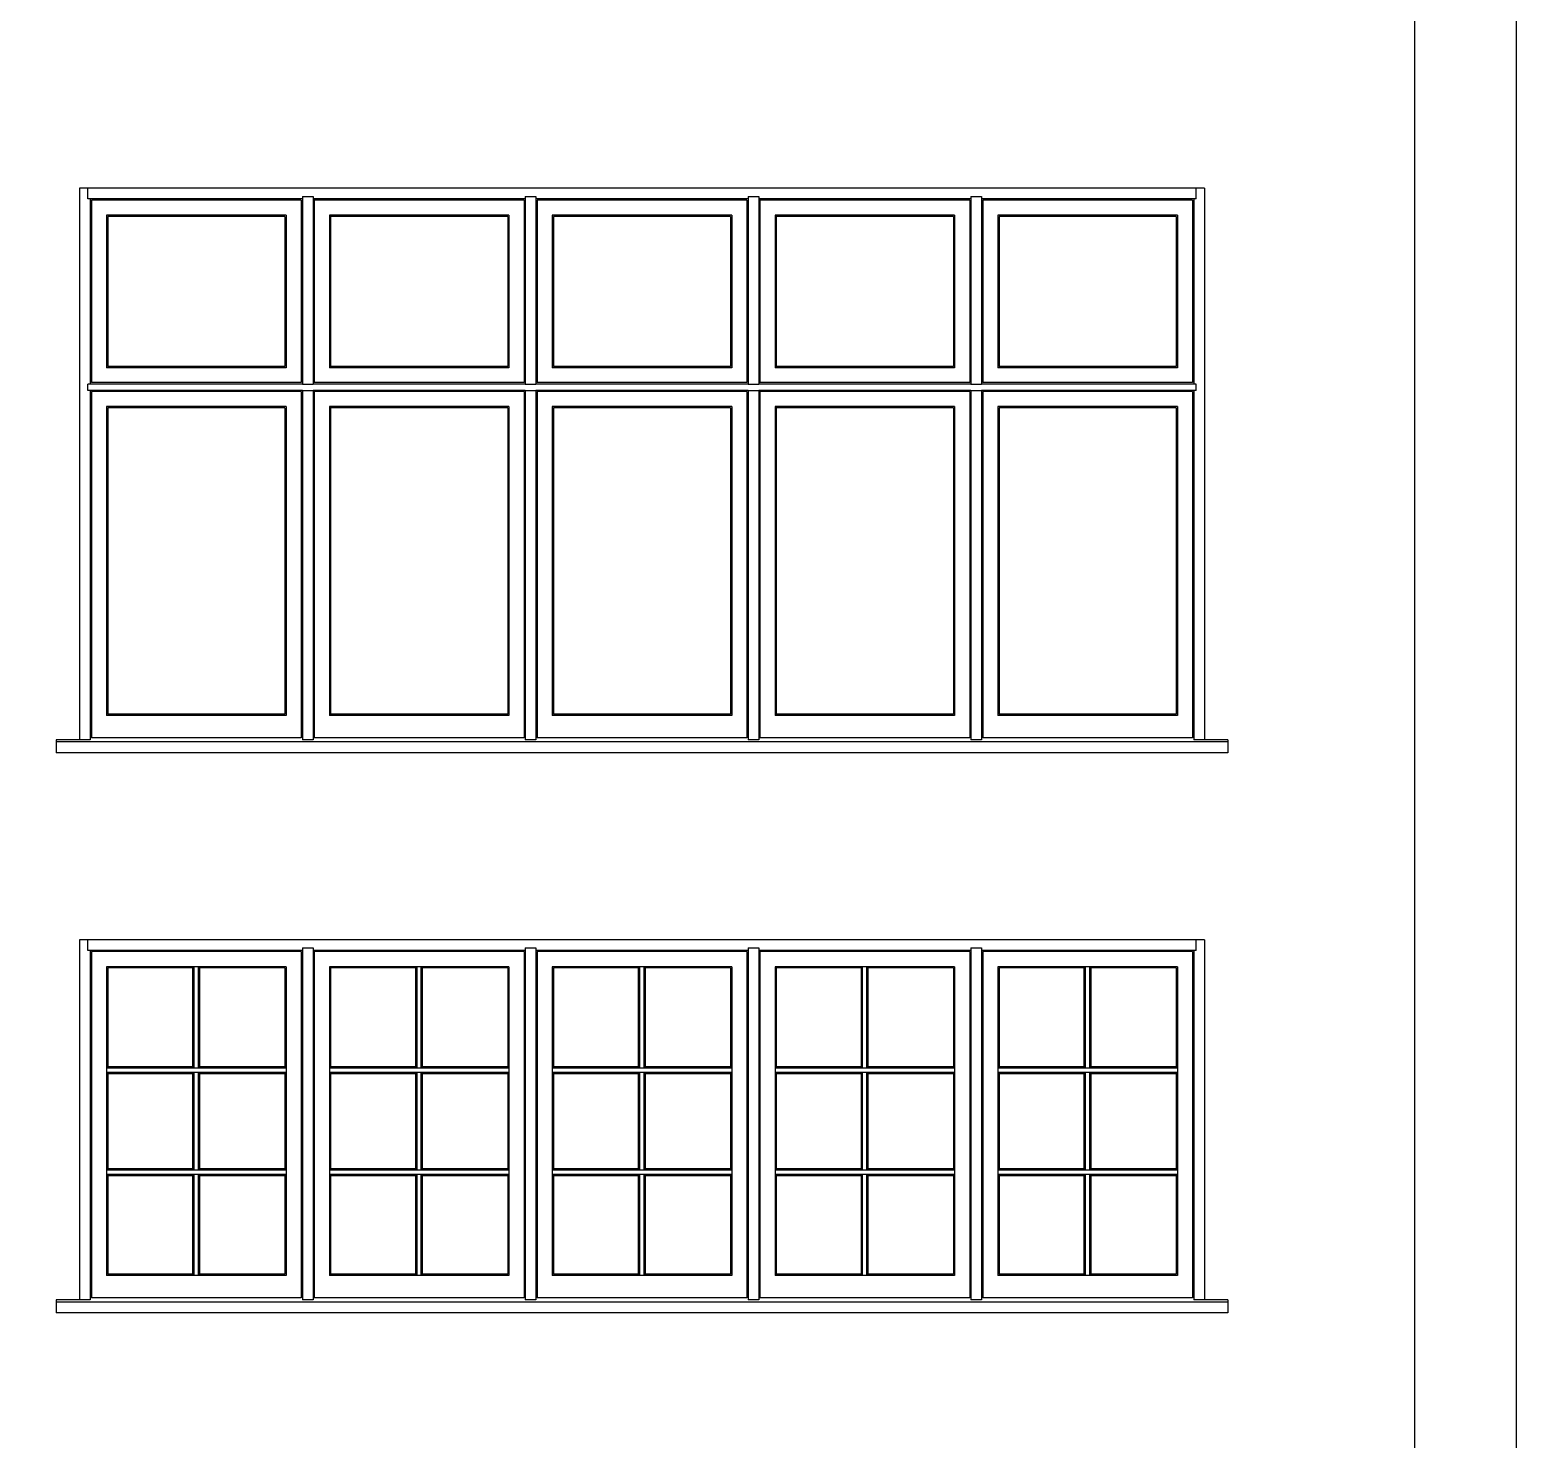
# Model space of a CAD drawing. Header units: inches. Extents: x 1985 to 11287, y 379 to 3234.
# Drawn here: x 9763.7 to 9954.6, y 1738.7 to 1919.7 of the extents above; entities that cross this region are included whole.
import ezdxf

# ---------------------------------------------------------------- set-up
doc = ezdxf.new("R2010")
doc.units = ezdxf.units.IN
doc.header["$MEASUREMENT"] = 0
doc.layers.add('elevation 99', color=7, linetype='CONTINUOUS')
doc.layers.add('separation 99', color=3, linetype='CONTINUOUS')

msp = doc.modelspace()

# ---------------------------------------------------------------- linework, layer by layer
at = {"layer": 'elevation 99'}
for p, q in [((9770.071171, 1899.389656), (9770.071171, 1874.200051)), ((9800.071153, 1899.389656), (9770.071171, 1899.389656)), ((9771.133671, 1898.014655), (9771.133671, 1899.389656)), ((9828.696134, 1899.389656), (9798.696153, 1899.389656)), ((9798.696153, 1898.327155), (9798.696153, 1874.200051)), ((9798.696153, 1898.327155), (9800.071153, 1898.327155)), ((9800.071153, 1898.327155), (9800.071153, 1874.200051)), ((9857.321116, 1899.389656), (9827.321134, 1899.389656)), ((9827.321134, 1898.327155), (9827.321134, 1874.200051)), ((9827.321134, 1898.327155), (9828.696134, 1898.327155)), ((9828.696134, 1898.327155), (9828.696134, 1874.200051)), ((9885.946098, 1899.389656), (9855.946116, 1899.389656)), ((9855.946116, 1898.327155), (9855.946116, 1874.200051)), ((9855.946116, 1898.327155), (9857.321116, 1898.327155)), ((9857.321116, 1898.327155), (9857.321116, 1874.200051)), ((9914.57108, 1899.389656), (9884.571098, 1899.389656)), ((9884.571098, 1898.327155), (9884.571098, 1874.200051)), ((9884.571098, 1898.327155), (9885.946098, 1898.327155)), ((9885.946098, 1898.327155), (9885.946098, 1874.200051)), ((9913.50858, 1898.014655), (9913.50858, 1899.389656)), ((9914.57108, 1899.389656), (9914.57108, 1874.200051)), ((9798.696153, 1898.014655), (9771.133671, 1898.014655)), ((9771.446171, 1898.014655), (9771.446171, 1874.200051)), ((9771.589577, 1897.870969), (9771.589577, 1874.450518)), ((9798.552467, 1897.870969), (9771.589577, 1897.870969)), ((9798.552467, 1897.870969), (9798.552467, 1874.450518)), ((9798.696153, 1898.014655), (9798.696153, 1874.200051)), ((9800.071153, 1898.014655), (9800.071153, 1874.200051)), ((9827.321134, 1898.014655), (9800.071153, 1898.014655)), ((9800.214559, 1897.870969), (9800.214559, 1874.450518)), ((9827.177449, 1897.870969), (9800.214559, 1897.870969)), ((9827.177449, 1897.870969), (9827.177449, 1874.450518)), ((9827.321134, 1898.014655), (9827.321134, 1874.200051)), ((9828.696134, 1898.014655), (9828.696134, 1874.200051)), ((9855.946116, 1898.014655), (9828.696134, 1898.014655)), ((9828.839541, 1897.870969), (9828.839541, 1874.450518)), ((9855.80243, 1897.870969), (9828.839541, 1897.870969)), ((9855.80243, 1897.870969), (9855.80243, 1874.450518)), ((9855.946116, 1898.014655), (9855.946116, 1874.200051)), ((9857.321116, 1898.014655), (9857.321116, 1874.200051)), ((9884.571098, 1898.014655), (9857.321116, 1898.014655)), ((9857.464522, 1897.870969), (9857.464522, 1874.450518)), ((9884.427412, 1897.870969), (9857.464522, 1897.870969)), ((9884.427412, 1897.870969), (9884.427412, 1874.450518)), ((9884.571098, 1898.014655), (9884.571098, 1874.200051)), ((9885.946098, 1898.014655), (9885.946098, 1874.200051)), ((9913.50858, 1898.014655), (9885.946098, 1898.014655)), ((9886.089504, 1897.870969), (9886.089504, 1874.450518)), ((9913.052394, 1897.870969), (9886.089504, 1897.870969)), ((9913.052394, 1897.870969), (9913.052394, 1874.450518)), ((9913.19608, 1898.014655), (9913.19608, 1874.200051)), ((9773.535456, 1895.925369), (9773.535456, 1876.33346)), ((9796.606867, 1895.925369), (9773.535456, 1895.925369)), ((9773.696171, 1895.764655), (9773.696171, 1876.494175)), ((9796.446153, 1895.764655), (9773.696171, 1895.764655)), ((9796.446153, 1895.764655), (9796.446153, 1876.494175)), ((9796.606867, 1895.925369), (9796.606867, 1876.33346)), ((9802.160438, 1895.925369), (9802.160438, 1876.33346)), ((9825.231849, 1895.925369), (9802.160438, 1895.925369)), ((9802.321153, 1895.764655), (9802.321153, 1876.494175)), ((9825.071134, 1895.764655), (9802.321153, 1895.764655)), ((9825.071134, 1895.764655), (9825.071134, 1876.494175)), ((9825.231849, 1895.925369), (9825.231849, 1876.33346)), ((9830.78542, 1895.925369), (9830.78542, 1876.33346)), ((9853.85683, 1895.925369), (9830.78542, 1895.925369)), ((9830.946134, 1895.764655), (9830.946134, 1876.494175)), ((9853.696116, 1895.764655), (9830.946134, 1895.764655)), ((9853.696116, 1895.764655), (9853.696116, 1876.494175)), ((9853.85683, 1895.925369), (9853.85683, 1876.33346)), ((9859.410402, 1895.925369), (9859.410402, 1876.33346)), ((9882.481812, 1895.925369), (9859.410402, 1895.925369)), ((9859.571116, 1895.764655), (9859.571116, 1876.494175)), ((9882.321098, 1895.764655), (9859.571116, 1895.764655)), ((9882.321098, 1895.764655), (9882.321098, 1876.494175)), ((9882.481812, 1895.925369), (9882.481812, 1876.33346)), ((9888.035384, 1895.925369), (9888.035384, 1876.33346)), ((9911.106794, 1895.925369), (9888.035384, 1895.925369)), ((9888.196098, 1895.764655), (9888.196098, 1876.494175)), ((9910.94608, 1895.764655), (9888.196098, 1895.764655)), ((9910.94608, 1895.764655), (9910.94608, 1876.494175)), ((9911.106794, 1895.925369), (9911.106794, 1876.33346)), ((9796.606867, 1876.33346), (9773.535456, 1876.33346)), ((9796.446153, 1876.494175), (9773.696171, 1876.494175)), ((9825.231849, 1876.33346), (9802.160438, 1876.33346)), ((9825.071134, 1876.494175), (9802.321153, 1876.494175)), ((9853.85683, 1876.33346), (9830.78542, 1876.33346)), ((9853.696116, 1876.494175), (9830.946134, 1876.494175)), ((9882.481812, 1876.33346), (9859.410402, 1876.33346)), ((9882.321098, 1876.494175), (9859.571116, 1876.494175)), ((9911.106794, 1876.33346), (9888.035384, 1876.33346)), ((9910.94608, 1876.494175), (9888.196098, 1876.494175)), ((9770.071171, 1874.200051), (9770.071171, 1828.543744)), ((9798.696153, 1874.200051), (9771.133671, 1874.200051)), ((9771.133671, 1873.41985), (9771.133671, 1874.200051)), ((9798.552467, 1874.450518), (9771.589577, 1874.450518)), ((9798.696153, 1874.200051), (9800.071153, 1874.200051)), ((9827.321134, 1874.200051), (9800.071153, 1874.200051)), ((9827.177449, 1874.450518), (9800.214559, 1874.450518)), ((9827.321134, 1874.200051), (9828.696134, 1874.200051)), ((9855.946116, 1874.200051), (9828.696134, 1874.200051)), ((9855.80243, 1874.450518), (9828.839541, 1874.450518)), ((9855.946116, 1874.200051), (9857.321116, 1874.200051)), ((9884.571098, 1874.200051), (9857.321116, 1874.200051)), ((9884.427412, 1874.450518), (9857.464522, 1874.450518)), ((9884.571098, 1874.200051), (9885.946098, 1874.200051)), ((9913.50858, 1874.200051), (9885.946098, 1874.200051)), ((9913.052394, 1874.450518), (9886.089504, 1874.450518)), ((9913.50858, 1873.41985), (9913.50858, 1874.200051)), ((9914.57108, 1874.200051), (9914.57108, 1828.543744)), ((9798.696153, 1873.41985), (9771.133671, 1873.41985)), ((9771.446171, 1873.41985), (9771.446171, 1828.543744)), ((9771.589577, 1873.276164), (9771.589577, 1828.794211)), ((9798.552467, 1873.276164), (9771.589577, 1873.276164)), ((9798.552467, 1873.276164), (9798.552467, 1828.794211)), ((9798.696153, 1873.41985), (9798.696153, 1828.543744)), ((9798.696153, 1873.41985), (9798.696153, 1828.543744)), ((9798.696153, 1873.41985), (9800.071153, 1873.41985)), ((9800.071153, 1873.41985), (9800.071153, 1828.543744)), ((9800.071153, 1873.41985), (9800.071153, 1828.543744)), ((9827.321134, 1873.41985), (9800.071153, 1873.41985)), ((9800.214559, 1873.276164), (9800.214559, 1828.794211)), ((9827.177449, 1873.276164), (9800.214559, 1873.276164)), ((9827.177449, 1873.276164), (9827.177449, 1828.794211)), ((9827.321134, 1873.41985), (9827.321134, 1828.543744)), ((9827.321134, 1873.41985), (9827.321134, 1828.543744)), ((9827.321134, 1873.41985), (9828.696134, 1873.41985)), ((9828.696134, 1873.41985), (9828.696134, 1828.543744)), ((9828.696134, 1873.41985), (9828.696134, 1828.543744)), ((9855.946116, 1873.41985), (9828.696134, 1873.41985)), ((9828.839541, 1873.276164), (9828.839541, 1828.794211)), ((9855.80243, 1873.276164), (9828.839541, 1873.276164)), ((9855.80243, 1873.276164), (9855.80243, 1828.794211)), ((9855.946116, 1873.41985), (9855.946116, 1828.543744)), ((9855.946116, 1873.41985), (9855.946116, 1828.543744)), ((9855.946116, 1873.41985), (9857.321116, 1873.41985)), ((9857.321116, 1873.41985), (9857.321116, 1828.543744)), ((9857.321116, 1873.41985), (9857.321116, 1828.543744)), ((9884.571098, 1873.41985), (9857.321116, 1873.41985)), ((9857.464522, 1873.276164), (9857.464522, 1828.794211)), ((9884.427412, 1873.276164), (9857.464522, 1873.276164)), ((9884.427412, 1873.276164), (9884.427412, 1828.794211)), ((9884.571098, 1873.41985), (9884.571098, 1828.543744)), ((9884.571098, 1873.41985), (9884.571098, 1828.543744)), ((9884.571098, 1873.41985), (9885.946098, 1873.41985)), ((9885.946098, 1873.41985), (9885.946098, 1828.543744)), ((9885.946098, 1873.41985), (9885.946098, 1828.543744)), ((9913.50858, 1873.41985), (9885.946098, 1873.41985)), ((9886.089504, 1873.276164), (9886.089504, 1828.794211)), ((9913.052394, 1873.276164), (9886.089504, 1873.276164)), ((9913.052394, 1873.276164), (9913.052394, 1828.794211)), ((9913.19608, 1873.41985), (9913.19608, 1828.543744)), ((9773.535456, 1871.330564), (9773.535456, 1831.677154)), ((9796.606867, 1871.330564), (9773.535456, 1871.330564)), ((9773.696171, 1871.16985), (9773.696171, 1831.837868)), ((9796.446153, 1871.16985), (9773.696171, 1871.16985)), ((9796.446153, 1871.16985), (9796.446153, 1831.837868)), ((9796.606867, 1871.330564), (9796.606867, 1831.677154)), ((9802.160438, 1871.330564), (9802.160438, 1831.677154)), ((9825.231849, 1871.330564), (9802.160438, 1871.330564)), ((9802.321153, 1871.16985), (9802.321153, 1831.837868)), ((9825.071134, 1871.16985), (9802.321153, 1871.16985)), ((9825.071134, 1871.16985), (9825.071134, 1831.837868)), ((9825.231849, 1871.330564), (9825.231849, 1831.677154)), ((9830.78542, 1871.330564), (9830.78542, 1831.677154)), ((9853.85683, 1871.330564), (9830.78542, 1871.330564)), ((9830.946134, 1871.16985), (9830.946134, 1831.837868)), ((9853.696116, 1871.16985), (9830.946134, 1871.16985)), ((9853.696116, 1871.16985), (9853.696116, 1831.837868)), ((9853.85683, 1871.330564), (9853.85683, 1831.677154)), ((9859.410402, 1871.330564), (9859.410402, 1831.677154)), ((9882.481812, 1871.330564), (9859.410402, 1871.330564)), ((9859.571116, 1871.16985), (9859.571116, 1831.837868)), ((9882.321098, 1871.16985), (9859.571116, 1871.16985)), ((9882.321098, 1871.16985), (9882.321098, 1831.837868)), ((9882.481812, 1871.330564), (9882.481812, 1831.677154)), ((9888.035384, 1871.330564), (9888.035384, 1831.677154)), ((9911.106794, 1871.330564), (9888.035384, 1871.330564)), ((9888.196098, 1871.16985), (9888.196098, 1831.837868)), ((9910.94608, 1871.16985), (9888.196098, 1871.16985)), ((9910.94608, 1871.16985), (9910.94608, 1831.837868)), ((9911.106794, 1871.330564), (9911.106794, 1831.677154)), ((9796.606867, 1831.677154), (9773.535456, 1831.677154)), ((9796.446153, 1831.837868), (9773.696171, 1831.837868)), ((9825.231849, 1831.677154), (9802.160438, 1831.677154)), ((9825.071134, 1831.837868), (9802.321153, 1831.837868)), ((9853.85683, 1831.677154), (9830.78542, 1831.677154)), ((9853.696116, 1831.837868), (9830.946134, 1831.837868)), ((9882.481812, 1831.677154), (9859.410402, 1831.677154)), ((9882.321098, 1831.837868), (9859.571116, 1831.837868)), ((9911.106794, 1831.677154), (9888.035384, 1831.677154)), ((9910.94608, 1831.837868), (9888.196098, 1831.837868)), ((9771.446171, 1828.543744), (9767.071171, 1828.543744)), ((9767.071171, 1828.543744), (9767.071171, 1826.861002)), ((9803.071153, 1828.257213), (9767.071171, 1828.257213)), ((9798.552467, 1828.794211), (9771.589577, 1828.794211)), ((9831.696134, 1828.257213), (9795.696153, 1828.257213)), ((9800.071153, 1828.543744), (9798.696153, 1828.543744)), ((9827.177449, 1828.794211), (9800.214559, 1828.794211)), ((9860.321116, 1828.257213), (9824.321134, 1828.257213)), ((9828.696134, 1828.543744), (9827.321134, 1828.543744)), ((9855.80243, 1828.794211), (9828.839541, 1828.794211)), ((9888.946098, 1828.257213), (9852.946116, 1828.257213)), ((9857.321116, 1828.543744), (9855.946116, 1828.543744)), ((9884.427412, 1828.794211), (9857.464522, 1828.794211)), ((9917.57108, 1828.257213), (9881.571098, 1828.257213)), ((9885.946098, 1828.543744), (9884.571098, 1828.543744)), ((9913.052394, 1828.794211), (9886.089504, 1828.794211)), ((9917.57108, 1828.543744), (9913.19608, 1828.543744)), ((9917.57108, 1828.543744), (9917.57108, 1826.861002)), ((9803.071153, 1826.861002), (9767.071171, 1826.861002)), ((9831.696134, 1826.861002), (9795.696153, 1826.861002)), ((9860.321116, 1826.861002), (9824.321134, 1826.861002)), ((9888.946098, 1826.861002), (9852.946116, 1826.861002)), ((9917.57108, 1826.861002), (9881.571098, 1826.861002)), ((9770.071171, 1802.861002), (9770.071171, 1756.609896)), ((9800.071153, 1802.861002), (9770.071171, 1802.861002)), ((9771.133671, 1801.486002), (9771.133671, 1802.861002)), ((9828.696134, 1802.861002), (9798.696153, 1802.861002)), ((9857.321116, 1802.861002), (9827.321134, 1802.861002)), ((9885.946098, 1802.861002), (9855.946116, 1802.861002)), ((9914.57108, 1802.861002), (9884.571098, 1802.861002)), ((9913.50858, 1801.486002), (9913.50858, 1802.861002)), ((9914.57108, 1802.861002), (9914.57108, 1756.609896)), ((9771.446171, 1801.486002), (9771.133671, 1801.486002)), ((9771.446171, 1801.486002), (9771.446171, 1756.609896)), ((9798.696153, 1801.486002), (9771.446171, 1801.486002)), ((9771.589577, 1801.342316), (9771.589577, 1756.860363)), ((9798.552467, 1801.342316), (9771.589577, 1801.342316)), ((9798.552467, 1801.342316), (9798.552467, 1756.860363)), ((9798.696153, 1801.798502), (9798.696153, 1756.609896)), ((9798.696153, 1801.798502), (9800.071153, 1801.798502)), ((9798.696153, 1801.486002), (9798.696153, 1756.609896)), ((9800.071153, 1801.798502), (9800.071153, 1756.609896)), ((9800.071153, 1801.486002), (9800.071153, 1756.609896)), ((9827.321134, 1801.486002), (9800.071153, 1801.486002)), ((9800.214559, 1801.342316), (9800.214559, 1756.860363)), ((9827.177449, 1801.342316), (9800.214559, 1801.342316)), ((9827.177449, 1801.342316), (9827.177449, 1756.860363)), ((9827.321134, 1801.798502), (9827.321134, 1756.609896)), ((9827.321134, 1801.798502), (9828.696134, 1801.798502)), ((9827.321134, 1801.486002), (9827.321134, 1756.609896)), ((9828.696134, 1801.798502), (9828.696134, 1756.609896)), ((9828.696134, 1801.486002), (9828.696134, 1756.609896)), ((9855.946116, 1801.486002), (9828.696134, 1801.486002)), ((9828.839541, 1801.342316), (9828.839541, 1756.860363)), ((9855.80243, 1801.342316), (9828.839541, 1801.342316)), ((9855.80243, 1801.342316), (9855.80243, 1756.860363)), ((9855.946116, 1801.798502), (9855.946116, 1756.609896)), ((9855.946116, 1801.798502), (9857.321116, 1801.798502)), ((9855.946116, 1801.486002), (9855.946116, 1756.609896)), ((9857.321116, 1801.798502), (9857.321116, 1756.609896)), ((9857.321116, 1801.486002), (9857.321116, 1756.609896)), ((9884.571098, 1801.486002), (9857.321116, 1801.486002)), ((9857.464522, 1801.342316), (9857.464522, 1756.860363)), ((9884.427412, 1801.342316), (9857.464522, 1801.342316)), ((9884.427412, 1801.342316), (9884.427412, 1756.860363)), ((9884.571098, 1801.798502), (9884.571098, 1756.609896)), ((9884.571098, 1801.798502), (9885.946098, 1801.798502)), ((9884.571098, 1801.486002), (9884.571098, 1756.609896)), ((9885.946098, 1801.798502), (9885.946098, 1756.609896)), ((9885.946098, 1801.486002), (9885.946098, 1756.609896)), ((9913.50858, 1801.486002), (9885.946098, 1801.486002)), ((9886.089504, 1801.342316), (9886.089504, 1756.860363)), ((9913.052394, 1801.342316), (9886.089504, 1801.342316)), ((9913.052394, 1801.342316), (9913.052394, 1756.860363)), ((9913.19608, 1801.486002), (9913.19608, 1756.609896)), ((9773.535456, 1799.396716), (9773.535456, 1759.743305)), ((9796.606867, 1799.396716), (9773.535456, 1799.396716)), ((9773.696171, 1799.236002), (9773.696171, 1786.567873)), ((9784.628629, 1799.236002), (9773.696171, 1799.236002)), ((9784.628629, 1799.236002), (9784.789344, 1799.396716)), ((9784.628629, 1786.567873), (9784.628629, 1799.236002)), ((9784.789344, 1786.407159), (9784.789344, 1799.396716)), ((9785.342915, 1799.396716), (9785.503629, 1799.236002)), ((9785.342915, 1786.407159), (9785.342915, 1799.396716)), ((9796.446153, 1799.236002), (9785.503629, 1799.236002)), ((9785.503629, 1786.567873), (9785.503629, 1799.236002)), ((9796.446153, 1799.236002), (9796.446153, 1786.567873)), ((9796.606867, 1799.396716), (9796.606867, 1759.743305)), ((9802.160438, 1799.396716), (9802.160438, 1759.743305)), ((9825.231849, 1799.396716), (9802.160438, 1799.396716)), ((9802.321153, 1799.236002), (9802.321153, 1786.567873)), ((9813.253611, 1799.236002), (9802.321153, 1799.236002)), ((9813.253611, 1799.236002), (9813.414326, 1799.396716)), ((9813.253611, 1786.567873), (9813.253611, 1799.236002)), ((9813.414326, 1786.407159), (9813.414326, 1799.396716)), ((9813.967897, 1799.396716), (9814.128611, 1799.236002)), ((9813.967897, 1786.407159), (9813.967897, 1799.396716)), ((9825.071134, 1799.236002), (9814.128611, 1799.236002)), ((9814.128611, 1786.567873), (9814.128611, 1799.236002)), ((9825.071134, 1799.236002), (9825.071134, 1786.567873)), ((9825.231849, 1799.396716), (9825.231849, 1759.743305)), ((9830.78542, 1799.396716), (9830.78542, 1759.743305)), ((9853.85683, 1799.396716), (9830.78542, 1799.396716)), ((9830.946134, 1799.236002), (9830.946134, 1786.567873)), ((9841.878593, 1799.236002), (9830.946134, 1799.236002)), ((9841.878593, 1799.236002), (9842.039307, 1799.396716)), ((9841.878593, 1786.567873), (9841.878593, 1799.236002)), ((9842.039307, 1786.407159), (9842.039307, 1799.396716)), ((9842.592879, 1799.396716), (9842.753593, 1799.236002)), ((9842.592879, 1786.407159), (9842.592879, 1799.396716)), ((9853.696116, 1799.236002), (9842.753593, 1799.236002)), ((9842.753593, 1786.567873), (9842.753593, 1799.236002)), ((9853.696116, 1799.236002), (9853.696116, 1786.567873)), ((9853.85683, 1799.396716), (9853.85683, 1759.743305)), ((9859.410402, 1799.396716), (9859.410402, 1759.743305)), ((9882.481812, 1799.396716), (9859.410402, 1799.396716)), ((9859.571116, 1799.236002), (9859.571116, 1786.567873)), ((9870.503575, 1799.236002), (9859.571116, 1799.236002)), ((9870.503575, 1799.236002), (9870.664289, 1799.396716)), ((9870.503575, 1786.567873), (9870.503575, 1799.236002)), ((9870.664289, 1786.407159), (9870.664289, 1799.396716)), ((9871.217861, 1799.396716), (9871.378575, 1799.236002)), ((9871.217861, 1786.407159), (9871.217861, 1799.396716)), ((9882.321098, 1799.236002), (9871.378575, 1799.236002)), ((9871.378575, 1786.567873), (9871.378575, 1799.236002)), ((9882.321098, 1799.236002), (9882.321098, 1786.567873)), ((9882.481812, 1799.396716), (9882.481812, 1759.743305)), ((9888.035384, 1799.396716), (9888.035384, 1759.743305)), ((9911.106794, 1799.396716), (9888.035384, 1799.396716)), ((9888.196098, 1799.236002), (9888.196098, 1786.567873)), ((9899.128557, 1799.236002), (9888.196098, 1799.236002)), ((9899.128557, 1799.236002), (9899.289271, 1799.396716)), ((9899.128557, 1786.567873), (9899.128557, 1799.236002)), ((9899.289271, 1786.407159), (9899.289271, 1799.396716)), ((9899.842842, 1799.396716), (9900.003557, 1799.236002)), ((9899.842842, 1786.407159), (9899.842842, 1799.396716)), ((9910.94608, 1799.236002), (9900.003557, 1799.236002)), ((9900.003557, 1786.567873), (9900.003557, 1799.236002)), ((9910.94608, 1799.236002), (9910.94608, 1786.567873)), ((9911.106794, 1799.396716), (9911.106794, 1759.743305)), ((9773.696171, 1786.567873), (9773.535456, 1786.407159)), ((9773.535456, 1786.407159), (9784.789344, 1786.407159)), ((9773.535456, 1785.853587), (9784.789344, 1785.853587)), ((9773.535456, 1785.853587), (9773.696171, 1785.692873)), ((9773.696171, 1786.567873), (9784.628629, 1786.567873)), ((9773.696171, 1785.692873), (9773.696171, 1773.457212)), ((9773.696171, 1785.692873), (9784.628629, 1785.692873)), ((9784.628629, 1786.567873), (9784.789344, 1786.407159)), ((9784.628629, 1785.692873), (9784.789344, 1785.853587)), ((9784.628629, 1773.457212), (9784.628629, 1785.692873)), ((9784.789344, 1786.407159), (9785.342915, 1786.407159)), ((9784.789344, 1785.853587), (9785.342915, 1785.853587)), ((9784.789344, 1773.296498), (9784.789344, 1785.853587)), ((9785.503629, 1786.567873), (9785.342915, 1786.407159)), ((9785.342915, 1786.407159), (9796.606867, 1786.407159)), ((9785.342915, 1785.853587), (9796.606867, 1785.853587)), ((9785.503629, 1785.692873), (9785.342915, 1785.853587)), ((9785.342915, 1773.296498), (9785.342915, 1785.853587)), ((9785.503629, 1786.567873), (9796.446153, 1786.567873)), ((9785.503629, 1773.457212), (9785.503629, 1785.692873)), ((9785.503629, 1785.692873), (9796.446153, 1785.692873)), ((9796.446153, 1786.567873), (9796.606867, 1786.407159)), ((9796.606867, 1785.853587), (9796.446153, 1785.692873)), ((9796.446153, 1785.692873), (9796.446153, 1773.457212)), ((9802.321153, 1786.567873), (9802.160438, 1786.407159)), ((9802.160438, 1786.407159), (9813.414326, 1786.407159)), ((9802.160438, 1785.853587), (9813.414326, 1785.853587)), ((9802.160438, 1785.853587), (9802.321153, 1785.692873)), ((9802.321153, 1786.567873), (9813.253611, 1786.567873)), ((9802.321153, 1785.692873), (9802.321153, 1773.457212)), ((9802.321153, 1785.692873), (9813.253611, 1785.692873)), ((9813.253611, 1786.567873), (9813.414326, 1786.407159)), ((9813.253611, 1785.692873), (9813.414326, 1785.853587)), ((9813.253611, 1773.457212), (9813.253611, 1785.692873)), ((9813.414326, 1786.407159), (9813.967897, 1786.407159)), ((9813.414326, 1785.853587), (9813.967897, 1785.853587)), ((9813.414326, 1773.296498), (9813.414326, 1785.853587)), ((9814.128611, 1786.567873), (9813.967897, 1786.407159)), ((9813.967897, 1786.407159), (9825.231849, 1786.407159)), ((9813.967897, 1785.853587), (9825.231849, 1785.853587)), ((9814.128611, 1785.692873), (9813.967897, 1785.853587)), ((9813.967897, 1773.296498), (9813.967897, 1785.853587)), ((9814.128611, 1786.567873), (9825.071134, 1786.567873)), ((9814.128611, 1773.457212), (9814.128611, 1785.692873)), ((9814.128611, 1785.692873), (9825.071134, 1785.692873)), ((9825.071134, 1786.567873), (9825.231849, 1786.407159)), ((9825.231849, 1785.853587), (9825.071134, 1785.692873)), ((9825.071134, 1785.692873), (9825.071134, 1773.457212)), ((9830.946134, 1786.567873), (9830.78542, 1786.407159)), ((9830.78542, 1786.407159), (9842.039307, 1786.407159)), ((9830.78542, 1785.853587), (9842.039307, 1785.853587)), ((9830.78542, 1785.853587), (9830.946134, 1785.692873)), ((9830.946134, 1786.567873), (9841.878593, 1786.567873)), ((9830.946134, 1785.692873), (9830.946134, 1773.457212)), ((9830.946134, 1785.692873), (9841.878593, 1785.692873)), ((9841.878593, 1786.567873), (9842.039307, 1786.407159)), ((9841.878593, 1785.692873), (9842.039307, 1785.853587)), ((9841.878593, 1773.457212), (9841.878593, 1785.692873)), ((9842.039307, 1786.407159), (9842.592879, 1786.407159)), ((9842.039307, 1785.853587), (9842.592879, 1785.853587)), ((9842.039307, 1773.296498), (9842.039307, 1785.853587)), ((9842.753593, 1786.567873), (9842.592879, 1786.407159)), ((9842.592879, 1786.407159), (9853.85683, 1786.407159)), ((9842.592879, 1785.853587), (9853.85683, 1785.853587)), ((9842.753593, 1785.692873), (9842.592879, 1785.853587)), ((9842.592879, 1773.296498), (9842.592879, 1785.853587)), ((9842.753593, 1786.567873), (9853.696116, 1786.567873)), ((9842.753593, 1773.457212), (9842.753593, 1785.692873)), ((9842.753593, 1785.692873), (9853.696116, 1785.692873)), ((9853.696116, 1786.567873), (9853.85683, 1786.407159)), ((9853.85683, 1785.853587), (9853.696116, 1785.692873)), ((9853.696116, 1785.692873), (9853.696116, 1773.457212)), ((9859.571116, 1786.567873), (9859.410402, 1786.407159)), ((9859.410402, 1786.407159), (9870.664289, 1786.407159)), ((9859.410402, 1785.853587), (9870.664289, 1785.853587)), ((9859.410402, 1785.853587), (9859.571116, 1785.692873)), ((9859.571116, 1786.567873), (9870.503575, 1786.567873)), ((9859.571116, 1785.692873), (9859.571116, 1773.457212)), ((9859.571116, 1785.692873), (9870.503575, 1785.692873)), ((9870.503575, 1786.567873), (9870.664289, 1786.407159)), ((9870.503575, 1785.692873), (9870.664289, 1785.853587)), ((9870.503575, 1773.457212), (9870.503575, 1785.692873)), ((9870.664289, 1786.407159), (9871.217861, 1786.407159)), ((9870.664289, 1785.853587), (9871.217861, 1785.853587)), ((9870.664289, 1773.296498), (9870.664289, 1785.853587)), ((9871.378575, 1786.567873), (9871.217861, 1786.407159)), ((9871.217861, 1786.407159), (9882.481812, 1786.407159)), ((9871.217861, 1785.853587), (9882.481812, 1785.853587)), ((9871.378575, 1785.692873), (9871.217861, 1785.853587)), ((9871.217861, 1773.296498), (9871.217861, 1785.853587)), ((9871.378575, 1786.567873), (9882.321098, 1786.567873)), ((9871.378575, 1773.457212), (9871.378575, 1785.692873)), ((9871.378575, 1785.692873), (9882.321098, 1785.692873)), ((9882.321098, 1786.567873), (9882.481812, 1786.407159)), ((9882.481812, 1785.853587), (9882.321098, 1785.692873)), ((9882.321098, 1785.692873), (9882.321098, 1773.457212)), ((9888.196098, 1786.567873), (9888.035384, 1786.407159)), ((9888.035384, 1786.407159), (9899.289271, 1786.407159)), ((9888.035384, 1785.853587), (9899.289271, 1785.853587)), ((9888.035384, 1785.853587), (9888.196098, 1785.692873)), ((9888.196098, 1786.567873), (9899.128557, 1786.567873)), ((9888.196098, 1785.692873), (9888.196098, 1773.457212)), ((9888.196098, 1785.692873), (9899.128557, 1785.692873)), ((9899.128557, 1786.567873), (9899.289271, 1786.407159)), ((9899.128557, 1785.692873), (9899.289271, 1785.853587)), ((9899.128557, 1773.457212), (9899.128557, 1785.692873)), ((9899.289271, 1786.407159), (9899.842842, 1786.407159)), ((9899.289271, 1785.853587), (9899.842842, 1785.853587)), ((9899.289271, 1773.296498), (9899.289271, 1785.853587)), ((9900.003557, 1786.567873), (9899.842842, 1786.407159)), ((9899.842842, 1786.407159), (9911.106794, 1786.407159)), ((9899.842842, 1785.853587), (9911.106794, 1785.853587)), ((9900.003557, 1785.692873), (9899.842842, 1785.853587)), ((9899.842842, 1773.296498), (9899.842842, 1785.853587)), ((9900.003557, 1786.567873), (9910.94608, 1786.567873)), ((9900.003557, 1773.457212), (9900.003557, 1785.692873)), ((9900.003557, 1785.692873), (9910.94608, 1785.692873)), ((9910.94608, 1786.567873), (9911.106794, 1786.407159)), ((9911.106794, 1785.853587), (9910.94608, 1785.692873)), ((9910.94608, 1785.692873), (9910.94608, 1773.457212)), ((9773.696171, 1773.457212), (9773.535456, 1773.296498)), ((9773.535456, 1773.296498), (9784.789344, 1773.296498)), ((9773.535456, 1772.742927), (9784.789344, 1772.742927)), ((9773.535456, 1772.742927), (9773.696171, 1772.582212)), ((9773.696171, 1773.457212), (9784.628629, 1773.457212)), ((9773.696171, 1772.582212), (9773.696171, 1759.90402)), ((9773.696171, 1772.582212), (9784.628629, 1772.582212)), ((9784.628629, 1773.457212), (9784.789344, 1773.296498)), ((9784.628629, 1772.582212), (9784.789344, 1772.742927)), ((9784.628629, 1759.90402), (9784.628629, 1772.582212)), ((9784.789344, 1773.296498), (9785.342915, 1773.296498)), ((9784.789344, 1759.743305), (9784.789344, 1772.742927)), ((9784.789344, 1772.742927), (9785.342915, 1772.742927)), ((9785.503629, 1773.457212), (9785.342915, 1773.296498)), ((9785.342915, 1773.296498), (9796.606867, 1773.296498)), ((9785.342915, 1759.743305), (9785.342915, 1772.742927)), ((9785.342915, 1772.742927), (9796.606867, 1772.742927)), ((9785.503629, 1772.582212), (9785.342915, 1772.742927)), ((9785.503629, 1773.457212), (9796.446153, 1773.457212)), ((9785.503629, 1759.90402), (9785.503629, 1772.582212)), ((9785.503629, 1772.582212), (9796.446153, 1772.582212)), ((9796.446153, 1773.457212), (9796.606867, 1773.296498)), ((9796.606867, 1772.742927), (9796.446153, 1772.582212)), ((9796.446153, 1772.582212), (9796.446153, 1759.90402)), ((9802.321153, 1773.457212), (9802.160438, 1773.296498)), ((9802.160438, 1773.296498), (9813.414326, 1773.296498)), ((9802.160438, 1772.742927), (9813.414326, 1772.742927)), ((9802.160438, 1772.742927), (9802.321153, 1772.582212)), ((9802.321153, 1773.457212), (9813.253611, 1773.457212)), ((9802.321153, 1772.582212), (9802.321153, 1759.90402)), ((9802.321153, 1772.582212), (9813.253611, 1772.582212)), ((9813.253611, 1773.457212), (9813.414326, 1773.296498)), ((9813.253611, 1772.582212), (9813.414326, 1772.742927)), ((9813.253611, 1759.90402), (9813.253611, 1772.582212)), ((9813.414326, 1773.296498), (9813.967897, 1773.296498)), ((9813.414326, 1759.743305), (9813.414326, 1772.742927)), ((9813.414326, 1772.742927), (9813.967897, 1772.742927)), ((9814.128611, 1773.457212), (9813.967897, 1773.296498)), ((9813.967897, 1773.296498), (9825.231849, 1773.296498)), ((9813.967897, 1759.743305), (9813.967897, 1772.742927)), ((9813.967897, 1772.742927), (9825.231849, 1772.742927)), ((9814.128611, 1772.582212), (9813.967897, 1772.742927)), ((9814.128611, 1773.457212), (9825.071134, 1773.457212)), ((9814.128611, 1759.90402), (9814.128611, 1772.582212)), ((9814.128611, 1772.582212), (9825.071134, 1772.582212)), ((9825.071134, 1773.457212), (9825.231849, 1773.296498)), ((9825.231849, 1772.742927), (9825.071134, 1772.582212)), ((9825.071134, 1772.582212), (9825.071134, 1759.90402)), ((9830.946134, 1773.457212), (9830.78542, 1773.296498)), ((9830.78542, 1773.296498), (9842.039307, 1773.296498)), ((9830.78542, 1772.742927), (9842.039307, 1772.742927)), ((9830.78542, 1772.742927), (9830.946134, 1772.582212)), ((9830.946134, 1773.457212), (9841.878593, 1773.457212)), ((9830.946134, 1772.582212), (9830.946134, 1759.90402)), ((9830.946134, 1772.582212), (9841.878593, 1772.582212)), ((9841.878593, 1773.457212), (9842.039307, 1773.296498)), ((9841.878593, 1772.582212), (9842.039307, 1772.742927)), ((9841.878593, 1759.90402), (9841.878593, 1772.582212)), ((9842.039307, 1773.296498), (9842.592879, 1773.296498)), ((9842.039307, 1759.743305), (9842.039307, 1772.742927)), ((9842.039307, 1772.742927), (9842.592879, 1772.742927)), ((9842.753593, 1773.457212), (9842.592879, 1773.296498)), ((9842.592879, 1773.296498), (9853.85683, 1773.296498)), ((9842.592879, 1759.743305), (9842.592879, 1772.742927)), ((9842.592879, 1772.742927), (9853.85683, 1772.742927)), ((9842.753593, 1772.582212), (9842.592879, 1772.742927)), ((9842.753593, 1773.457212), (9853.696116, 1773.457212)), ((9842.753593, 1759.90402), (9842.753593, 1772.582212)), ((9842.753593, 1772.582212), (9853.696116, 1772.582212)), ((9853.696116, 1773.457212), (9853.85683, 1773.296498)), ((9853.85683, 1772.742927), (9853.696116, 1772.582212)), ((9853.696116, 1772.582212), (9853.696116, 1759.90402)), ((9859.571116, 1773.457212), (9859.410402, 1773.296498)), ((9859.410402, 1773.296498), (9870.664289, 1773.296498)), ((9859.410402, 1772.742927), (9870.664289, 1772.742927)), ((9859.410402, 1772.742927), (9859.571116, 1772.582212)), ((9859.571116, 1773.457212), (9870.503575, 1773.457212)), ((9859.571116, 1772.582212), (9859.571116, 1759.90402)), ((9859.571116, 1772.582212), (9870.503575, 1772.582212)), ((9870.503575, 1773.457212), (9870.664289, 1773.296498)), ((9870.503575, 1772.582212), (9870.664289, 1772.742927)), ((9870.503575, 1759.90402), (9870.503575, 1772.582212)), ((9870.664289, 1773.296498), (9871.217861, 1773.296498)), ((9870.664289, 1759.743305), (9870.664289, 1772.742927)), ((9870.664289, 1772.742927), (9871.217861, 1772.742927)), ((9871.378575, 1773.457212), (9871.217861, 1773.296498)), ((9871.217861, 1773.296498), (9882.481812, 1773.296498)), ((9871.217861, 1759.743305), (9871.217861, 1772.742927)), ((9871.217861, 1772.742927), (9882.481812, 1772.742927)), ((9871.378575, 1772.582212), (9871.217861, 1772.742927)), ((9871.378575, 1773.457212), (9882.321098, 1773.457212)), ((9871.378575, 1759.90402), (9871.378575, 1772.582212)), ((9871.378575, 1772.582212), (9882.321098, 1772.582212)), ((9882.321098, 1773.457212), (9882.481812, 1773.296498)), ((9882.481812, 1772.742927), (9882.321098, 1772.582212)), ((9882.321098, 1772.582212), (9882.321098, 1759.90402)), ((9888.196098, 1773.457212), (9888.035384, 1773.296498)), ((9888.035384, 1773.296498), (9899.289271, 1773.296498)), ((9888.035384, 1772.742927), (9899.289271, 1772.742927)), ((9888.035384, 1772.742927), (9888.196098, 1772.582212)), ((9888.196098, 1773.457212), (9899.128557, 1773.457212)), ((9888.196098, 1772.582212), (9888.196098, 1759.90402)), ((9888.196098, 1772.582212), (9899.128557, 1772.582212)), ((9899.128557, 1773.457212), (9899.289271, 1773.296498)), ((9899.128557, 1772.582212), (9899.289271, 1772.742927)), ((9899.128557, 1759.90402), (9899.128557, 1772.582212)), ((9899.289271, 1773.296498), (9899.842842, 1773.296498)), ((9899.289271, 1759.743305), (9899.289271, 1772.742927)), ((9899.289271, 1772.742927), (9899.842842, 1772.742927)), ((9900.003557, 1773.457212), (9899.842842, 1773.296498)), ((9899.842842, 1773.296498), (9911.106794, 1773.296498)), ((9899.842842, 1759.743305), (9899.842842, 1772.742927)), ((9899.842842, 1772.742927), (9911.106794, 1772.742927)), ((9900.003557, 1772.582212), (9899.842842, 1772.742927)), ((9900.003557, 1773.457212), (9910.94608, 1773.457212)), ((9900.003557, 1759.90402), (9900.003557, 1772.582212)), ((9900.003557, 1772.582212), (9910.94608, 1772.582212)), ((9910.94608, 1773.457212), (9911.106794, 1773.296498)), ((9911.106794, 1772.742927), (9910.94608, 1772.582212)), ((9910.94608, 1772.582212), (9910.94608, 1759.90402)), ((9796.606867, 1759.743305), (9773.535456, 1759.743305)), ((9784.628629, 1759.90402), (9773.696171, 1759.90402)), ((9784.628629, 1759.90402), (9784.789344, 1759.743305)), ((9785.503629, 1759.90402), (9785.342915, 1759.743305)), ((9796.446153, 1759.90402), (9785.503629, 1759.90402)), ((9825.231849, 1759.743305), (9802.160438, 1759.743305)), ((9813.253611, 1759.90402), (9802.321153, 1759.90402)), ((9813.253611, 1759.90402), (9813.414326, 1759.743305)), ((9814.128611, 1759.90402), (9813.967897, 1759.743305)), ((9825.071134, 1759.90402), (9814.128611, 1759.90402)), ((9853.85683, 1759.743305), (9830.78542, 1759.743305)), ((9841.878593, 1759.90402), (9830.946134, 1759.90402)), ((9841.878593, 1759.90402), (9842.039307, 1759.743305)), ((9842.753593, 1759.90402), (9842.592879, 1759.743305)), ((9853.696116, 1759.90402), (9842.753593, 1759.90402)), ((9882.481812, 1759.743305), (9859.410402, 1759.743305)), ((9870.503575, 1759.90402), (9859.571116, 1759.90402)), ((9870.503575, 1759.90402), (9870.664289, 1759.743305)), ((9871.378575, 1759.90402), (9871.217861, 1759.743305)), ((9882.321098, 1759.90402), (9871.378575, 1759.90402)), ((9911.106794, 1759.743305), (9888.035384, 1759.743305)), ((9899.128557, 1759.90402), (9888.196098, 1759.90402)), ((9899.128557, 1759.90402), (9899.289271, 1759.743305)), ((9900.003557, 1759.90402), (9899.842842, 1759.743305)), ((9910.94608, 1759.90402), (9900.003557, 1759.90402)), ((9771.446171, 1756.609896), (9767.071171, 1756.609896)), ((9767.071171, 1756.609896), (9767.071171, 1754.927154)), ((9803.071153, 1756.323365), (9767.071171, 1756.323365)), ((9798.552467, 1756.860363), (9771.589577, 1756.860363)), ((9831.696134, 1756.323365), (9795.696153, 1756.323365)), ((9800.071153, 1756.609896), (9798.696153, 1756.609896)), ((9827.177449, 1756.860363), (9800.214559, 1756.860363)), ((9860.321116, 1756.323365), (9824.321134, 1756.323365)), ((9828.696134, 1756.609896), (9827.321134, 1756.609896)), ((9855.80243, 1756.860363), (9828.839541, 1756.860363)), ((9888.946098, 1756.323365), (9852.946116, 1756.323365)), ((9857.321116, 1756.609896), (9855.946116, 1756.609896)), ((9884.427412, 1756.860363), (9857.464522, 1756.860363)), ((9917.57108, 1756.323365), (9881.571098, 1756.323365)), ((9885.946098, 1756.609896), (9884.571098, 1756.609896)), ((9913.052394, 1756.860363), (9886.089504, 1756.860363)), ((9917.57108, 1756.609896), (9913.19608, 1756.609896)), ((9917.57108, 1756.609896), (9917.57108, 1754.927154)), ((9803.071153, 1754.927154), (9767.071171, 1754.927154)), ((9831.696134, 1754.927154), (9795.696153, 1754.927154)), ((9860.321116, 1754.927154), (9824.321134, 1754.927154)), ((9888.946098, 1754.927154), (9852.946116, 1754.927154)), ((9917.57108, 1754.927154), (9881.571098, 1754.927154))]:
    msp.add_line(p, q, dxfattribs=at)
at = {"layer": 'separation 99'}
for points in [[(8840.122035, 2103.669696), (9954.635727, 2103.669696), (9954.635727, 1326.396456), (8840.122035, 1326.396456)], [(8849.299532, 2093.486824), (9941.56161, 2093.486824), (9941.56161, 1340.434269), (8849.299532, 1340.434269)]]:
    msp.add_lwpolyline(points, close=True, dxfattribs=at)

doc.saveas('drawing.dxf')
